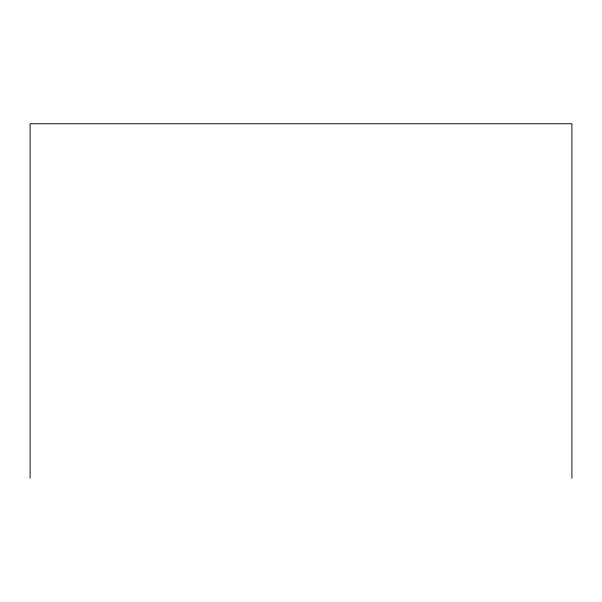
<?xml version="1.0" encoding="UTF-8"?>
<svg xmlns="http://www.w3.org/2000/svg" width="602" height="602" viewBox="0 0 602 602"><rect width="100%" height="100%" fill="white"/><g stroke="black" fill="none" stroke-linecap="round" stroke-linejoin="round"><path stroke-width="0.9" d="M571.9 478.244L571.9 123.756L30.1 123.756L30.1 478.244"/></g></svg>
